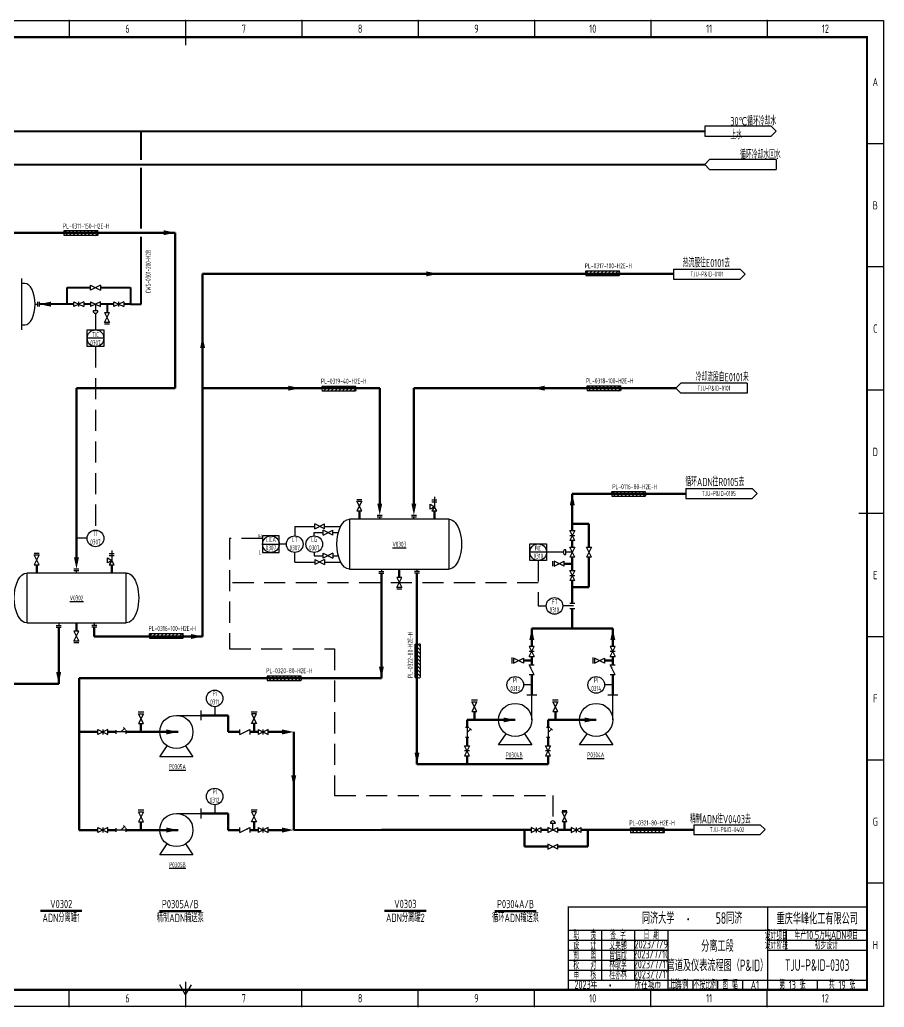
# Model space of a CAD drawing. Header units: millimetres. Extents: x 453 to 7190, y 523 to 4294.
# Drawn here: x 3546 to 4067, y 1317 to 1912 of the extents above; entities that cross this region are included whole.
import ezdxf

# ---------------------------------------------------------------- set-up
doc = ezdxf.new("R2010")
doc.units = ezdxf.units.MM
doc.linetypes.add('DASHED', pattern=[19.05, 12.7, -6.35])
for name, color, linetype, lineweight in [('01-主物流线-粗实线', 134, 'Continuous', 80), ('03-设备外轮廓线-细实线', 7, 'Continuous', 25), ('05-公用工程-冷却水与回水', 55, 'Continuous', 40), ('05-图框与标题栏', 7, 'Continuous', 25), ('08-进出物流标志', 7, 'Continuous', 25), ('09-文本', 7, 'Continuous', 25), ('1-主要物流线', 134, 'Continuous', 80), ('10-流股接续标志', 7, 'Continuous', 25), ('11-文本', 7, 'Continuous', 25), ('11-管道组合号', 50, 'Continuous', 15), ('12-仪表', 190, 'Continuous', 25), ('12-信号线', 226, 'DASHED', 25), ('12-设备位号线', 7, 'Continuous', 80), ('13-电动气动信号线', 226, 'DASHED', 25), ('14-箭头', 7, 'Continuous', 25), ('15-仪表', 190, 'Continuous', 25), ('16-阀门与管件', 102, 'Continuous', 25)]:
    doc.layers.add(name, color=color, linetype=linetype, lineweight=lineweight)
doc.layers.add('TITLE', color=7, linetype='Continuous')
doc.styles.add('3-gbcbig', font='gbenor.shx', dxfattribs={"width": 0.7, "height": 3, "bigfont": 'gbcbig.shx'})
doc.styles.add('5-gbcbig', font='gbenor.shx', dxfattribs={"width": 0.7, "height": 5, "bigfont": 'gbcbig.shx'})
doc.styles.add('7-gbcbig', font='gbenor.shx', dxfattribs={"width": 0.7, "height": 7, "bigfont": 'gbcbig.shx'})
doc.styles.get("Standard").update_dxf_attribs({"font": 'arial.ttf'})
doc.styles.add('头号烷家', font='gbenor.shx', dxfattribs={"width": 0.75, "height": 3, "bigfont": 'gbcbig.shx'})

# ---------------------------------------------------------------- blocks, each defined once
blk = doc.blocks.new('管道组合号')
at = {"layer": '11-管道组合号', "style": '头号烷家', "width": 0.75}
blk.add_attdef('管道组合号', (-4.3, 3.13), '', height=3, dxfattribs=at)

msp = doc.modelspace()

# ---------------------------------------------------------------- linework, layer by layer
for p, q in [((3555.48, 1740.24), (3556.98, 1740.24)), ((3556.98, 1741.74), (3556.98, 1738.74)), ((3557.98, 1741.74), (3557.98, 1738.74)), ((3761.61, 1613.17), (3764.61, 1613.17)), ((3761.61, 1612.17), (3764.61, 1612.17)), ((3763.11, 1610.67), (3763.11, 1612.17)), ((3782.18, 1613.17), (3785.18, 1613.17)), ((3782.18, 1612.17), (3785.18, 1612.17)), ((3783.68, 1610.67), (3783.68, 1612.17)), ((3578.9, 1580.77), (3581.9, 1580.77)), ((3578.9, 1579.77), (3581.9, 1579.77)), ((3580.4, 1578.27), (3580.4, 1579.77)), ((3762.62, 1579.17), (3765.62, 1579.17)), ((3762.62, 1578.17), (3765.62, 1578.17)), ((3764.12, 1580.67), (3764.12, 1579.17)), ((3787.05, 1579.17), (3784.05, 1579.17)), ((3787.05, 1578.17), (3784.05, 1578.17)), ((3785.55, 1580.67), (3785.55, 1579.17)), ((3568.18, 1546.77), (3571.18, 1546.77)), ((3569.68, 1548.27), (3569.68, 1546.77)), ((3592.62, 1546.77), (3589.62, 1546.77)), ((3591.12, 1548.27), (3591.12, 1546.77)), ((3568.18, 1545.77), (3571.18, 1545.77)), ((3592.62, 1545.77), (3589.62, 1545.77))]:
    msp.add_line(p, q)
at = {"layer": '01-主物流线-粗实线'}
for p, q in [((3639.84, 1783.29), (3540.23, 1783.29)), ((3639.84, 1783.29), (3639.84, 1689.64)), ((3656.38, 1540.08), (3656.38, 1758.49)), ((3656.38, 1758.49), (3939.99, 1758.49)), ((3639.84, 1689.64), (3580.4, 1689.64)), ((3580.4, 1587.77), (3580.4, 1689.64)), ((3763.11, 1689.64), (3656.38, 1689.64)), ((3763.11, 1689.64), (3763.11, 1641.47)), ((3783.68, 1689.64), (3783.68, 1641.47)), ((3941.43, 1689.64), (3783.68, 1689.64)), ((3763.11, 1641.47), (3763.11, 1620.17)), ((3783.68, 1641.47), (3783.68, 1620.17)), ((3879.13, 1603.87), (3879.13, 1626.08)), ((3947.45, 1626.08), (3879.13, 1626.08)), ((3750.87, 1610.67), (3750.87, 1615.67)), ((3796.05, 1615.67), (3796.05, 1610.67)), ((3879.13, 1607.87), (3889.13, 1607.87)), ((3889.13, 1607.87), (3889.13, 1593.87)), ((3879.13, 1593.87), (3879.13, 1597.87)), ((3556.43, 1578.27), (3556.43, 1583.27)), ((3601.61, 1583.27), (3601.61, 1578.27)), ((3879.13, 1583.87), (3874.13, 1583.87)), ((3879.13, 1579.87), (3879.13, 1587.87)), ((3889.13, 1569.87), (3889.13, 1587.87)), ((3764.12, 1578.17), (3764.12, 1514.96)), ((3774.84, 1575.67), (3774.84, 1580.67)), ((3785.55, 1578.17), (3785.55, 1463.18)), ((3879.13, 1573.87), (3879.13, 1559.96)), ((3879.13, 1569.87), (3889.13, 1569.87)), ((3879.13, 1556.96), (3879.13, 1544.93)), ((3580.4, 1543.27), (3580.4, 1548.27)), ((3569.68, 1545.77), (3569.68, 1511.6)), ((3591.12, 1545.77), (3591.12, 1540.08)), ((3854.73, 1534.06), (3854.73, 1544.93)), ((3854.73, 1544.93), (3903.53, 1544.93)), ((3903.53, 1534.06), (3903.53, 1544.93)), ((3591.12, 1540.08), (3656.38, 1540.08)), ((3854.73, 1525.56), (3849.73, 1525.56)), ((3854.73, 1523.06), (3854.73, 1528.06)), ((3903.53, 1525.56), (3898.53, 1525.56)), ((3903.53, 1523.06), (3903.53, 1528.06)), ((3854.73, 1504.81), (3854.73, 1517.06)), ((3903.53, 1504.81), (3903.53, 1517.06)), ((3569.68, 1511.6), (3480.85, 1511.6)), ((3764.12, 1514.96), (3581.94, 1514.96)), ((3581.94, 1423.48), (3581.94, 1514.96)), ((3820.15, 1494.81), (3820.15, 1489.81)), ((3868.95, 1494.81), (3868.95, 1489.81)), ((3619.24, 1487.58), (3619.24, 1482.58)), ((3655.6, 1492.58), (3671.74, 1492.58)), ((3687.41, 1482.58), (3687.41, 1487.58)), ((3815.73, 1485.18), (3815.73, 1489.81)), ((3815.73, 1489.81), (3844.73, 1489.81)), ((3864.53, 1485.18), (3864.53, 1489.81)), ((3864.53, 1489.81), (3893.53, 1489.81)), ((3593.2, 1482.58), (3581.94, 1482.58)), ((3599.2, 1482.58), (3604.2, 1482.58)), ((3610.2, 1482.58), (3614.83, 1482.58)), ((3614.83, 1482.58), (3641.6, 1482.58)), ((3671.74, 1482.58), (3678.91, 1482.58)), ((3684.91, 1482.58), (3689.91, 1482.58)), ((3695.91, 1482.58), (3706.78, 1482.58)), ((3815.73, 1474.18), (3815.73, 1479.18)), ((3864.53, 1474.18), (3864.53, 1479.18)), ((3815.73, 1468.18), (3815.73, 1463.18)), ((3864.53, 1468.18), (3864.53, 1463.18)), ((3785.55, 1463.18), (3864.53, 1463.18)), ((3655.6, 1433.48), (3671.74, 1433.48)), ((3619.24, 1428.48), (3619.24, 1423.48)), ((3687.41, 1423.48), (3687.41, 1428.48)), ((3874.42, 1423.52), (3874.42, 1428.52)), ((3593.2, 1423.48), (3581.94, 1423.48)), ((3599.2, 1423.48), (3604.2, 1423.48)), ((3610.2, 1423.48), (3614.83, 1423.48)), ((3614.83, 1423.48), (3641.6, 1423.48)), ((3671.74, 1423.48), (3678.91, 1423.48)), ((3684.91, 1423.48), (3689.91, 1423.48)), ((3695.91, 1423.48), (3706.78, 1423.48)), ((3711.3, 1423.48), (3764.12, 1423.52)), ((3764.12, 1423.52), (3854.42, 1423.52)), ((3850.42, 1423.52), (3850.42, 1413.52)), ((3884.42, 1423.52), (3952.29, 1423.52)), ((3888.42, 1423.52), (3888.42, 1413.52)), ((3850.42, 1413.52), (3864.42, 1413.52)), ((3888.42, 1413.52), (3870.42, 1413.52))]:
    msp.add_line(p, q, dxfattribs=at)
for points in [[(3860.42, 1423.52), (3864.42, 1423.52)], [(3870.42, 1423.52), (3878.42, 1423.52)]]:
    msp.add_lwpolyline(points, dxfattribs=at)
at = {"layer": '03-设备外轮廓线-细实线'}
for p, q in [((3547.23, 1755.74), (3547.23, 1724.74)), ((3549.23, 1752.74), (3547.23, 1752.74)), ((3547.23, 1727.74), (3549.23, 1727.74)), ((3804.84, 1610.67), (3744.84, 1610.67)), ((3744.84, 1610.67), (3744.84, 1580.67)), ((3804.84, 1610.67), (3794.84, 1610.67)), ((3804.84, 1580.67), (3804.84, 1610.67)), ((3610.4, 1578.27), (3550.4, 1578.27)), ((3550.4, 1578.27), (3550.4, 1548.27)), ((3610.4, 1578.27), (3600.4, 1578.27)), ((3610.4, 1548.27), (3610.4, 1578.27)), ((3744.84, 1580.67), (3804.84, 1580.67)), ((3550.4, 1548.27), (3610.4, 1548.27)), ((3857.73, 1504.81), (3851.73, 1504.81)), ((3854.73, 1489.81), (3854.73, 1504.81)), ((3906.53, 1504.81), (3900.53, 1504.81)), ((3903.53, 1489.81), (3903.53, 1504.81)), ((3655.6, 1489.58), (3655.6, 1495.58)), ((3640.6, 1492.58), (3655.6, 1492.58)), ((3834.73, 1474.81), (3839.19, 1481.49)), ((3850.28, 1481.49), (3854.73, 1474.81)), ((3883.53, 1474.81), (3887.98, 1481.49)), ((3899.07, 1481.49), (3903.53, 1474.81)), ((3630.6, 1467.58), (3635.05, 1474.26)), ((3646.14, 1474.26), (3650.6, 1467.58)), ((3854.73, 1474.81), (3834.73, 1474.81)), ((3903.53, 1474.81), (3883.53, 1474.81)), ((3650.6, 1467.58), (3630.6, 1467.58)), ((3640.6, 1433.48), (3655.6, 1433.48)), ((3655.6, 1430.48), (3655.6, 1436.48)), ((3630.6, 1408.48), (3635.05, 1415.16)), ((3646.14, 1415.16), (3650.6, 1408.48)), ((3650.6, 1408.48), (3630.6, 1408.48))]:
    msp.add_line(p, q, dxfattribs=at)
for centre in [(3844.73, 1489.81), (3893.53, 1489.81), (3640.6, 1482.58), (3640.6, 1423.48)]:
    msp.add_circle(centre, 10, dxfattribs=at)
msp.add_ellipse((3549.23, 1740.24), major_axis=(0, 12.5), ratio=0.5, start_param=3.141593, end_param=6.283185, dxfattribs=at)
at = {"layer": '03-设备外轮廓线-细实线', "extrusion": (0, 0, -1)}
for centre, start_param, end_param in [((3744.84, 1595.67), 3.141593, 6.283185), ((3804.84, 1595.67), 0, 3.141593), ((3550.4, 1563.27), 3.141593, 6.283185), ((3610.4, 1563.27), 0, 3.141593)]:
    msp.add_ellipse(centre, major_axis=(0, 15), ratio=0.5, start_param=start_param, end_param=end_param, dxfattribs=at)
at = {"layer": '05-公用工程-冷却水与回水', "lineweight": 40}
for p, q in [((3352.1, 1844.38), (3958.87, 1844.38)), ((3352.1, 1824.38), (3958.87, 1824.38))]:
    msp.add_line(p, q, dxfattribs=at)
at = {"layer": '05-公用工程-冷却水与回水'}
for p, q in [((3619.34, 1827.26), (3619.34, 1844.38)), ((3619.34, 1785.79), (3619.34, 1822.26)), ((3619.34, 1740.24), (3619.34, 1780.79)), ((3574.86, 1740.24), (3574.86, 1750.24)), ((3574.86, 1750.24), (3588.86, 1750.24)), ((3594.86, 1750.24), (3612.86, 1750.24)), ((3612.86, 1750.24), (3612.86, 1740.24)), ((3574.86, 1740.24), (3557.98, 1740.24)), ((3578.86, 1740.24), (3574.86, 1740.24)), ((3588.86, 1740.24), (3584.86, 1740.24)), ((3598.86, 1740.24), (3594.86, 1740.24)), ((3598.86, 1740.24), (3598.86, 1735.24)), ((3602.86, 1740.24), (3598.86, 1740.24)), ((3612.86, 1740.24), (3608.86, 1740.24)), ((3612.86, 1740.24), (3619.34, 1740.24))]:
    msp.add_line(p, q, dxfattribs=at)
at = {"layer": '05-图框与标题栏'}
for p, q in [((3576.08, 1911.16), (3576.08, 1901.16)), ((3716.25, 1911.16), (3716.25, 1901.16)), ((3786.33, 1911.16), (3786.33, 1901.16)), ((3856.42, 1911.16), (3856.42, 1901.16)), ((3926.5, 1911.16), (3926.5, 1901.16)), ((3996.58, 1911.16), (3996.58, 1901.16)), ((4066.67, 1836.91), (4056.67, 1836.91)), ((4066.67, 1762.66), (4056.67, 1762.66)), ((4066.67, 1688.41), (4056.67, 1688.41)), ((4066.67, 1539.91), (4056.67, 1539.91)), ((4066.67, 1465.66), (4056.67, 1465.66)), ((4066.67, 1391.41), (4056.67, 1391.41)), ((3996.67, 1377.16), (3996.67, 1327.16)), ((3876.67, 1363.16), (4056.67, 1363.16)), ((3896.67, 1363.16), (3896.67, 1333.16)), ((3916.67, 1363.16), (3916.67, 1333.16)), ((3936.67, 1363.16), (3936.67, 1327.16)), ((4007.67, 1363.16), (4007.67, 1351.16)), ((3876.67, 1357.16), (3936.67, 1357.16)), ((3996.67, 1357.16), (4056.67, 1357.16)), ((3876.67, 1351.16), (3936.67, 1351.16)), ((3996.67, 1351.16), (4056.67, 1351.16)), ((3876.67, 1345.16), (3936.67, 1345.16)), ((3876.67, 1339.16), (3936.67, 1339.16)), ((3876.67, 1333.16), (4056.67, 1333.16)), ((3951.67, 1333.16), (3951.67, 1327.16)), ((3966.67, 1333.16), (3966.67, 1327.16)), ((3981.67, 1333.16), (3981.67, 1327.16)), ((4026.67, 1333.16), (4026.67, 1327.16)), ((3576.08, 1317.16), (3576.08, 1327.16)), ((3646.17, 1324.16), (3642.7, 1330.16)), ((3646.17, 1324.16), (3649.63, 1330.16)), ((3716.25, 1317.16), (3716.25, 1327.16)), ((3786.33, 1317.16), (3786.33, 1327.16)), ((3856.42, 1317.16), (3856.42, 1327.16)), ((3926.5, 1317.16), (3926.5, 1327.16)), ((3996.58, 1317.16), (3996.58, 1327.16))]:
    msp.add_line(p, q, dxfattribs=at)
at = {"layer": '05-图框与标题栏', "const_width": 0.8}
for points in [[(3646.17, 1911.16), (3646.17, 1896.16)], [(4066.67, 1614.16), (4051.67, 1614.16)], [(4056.67, 1377.16), (3876.67, 1377.16), (3876.67, 1327.16)], [(3646.17, 1317.16), (3646.17, 1332.16)]]:
    msp.add_lwpolyline(points, dxfattribs=at)
at = {"layer": '05-图框与标题栏', "const_width": 1.4}
msp.add_lwpolyline([(3250.67, 1901.16), (3250.67, 1327.16), (4056.67, 1327.16), (4056.67, 1901.16)], close=True, dxfattribs=at)
at = {"layer": '05-图框与标题栏'}
for p in [(3576.08, 1911.16), (3576.08, 1911.16), (3576.08, 1911.16), (3646.17, 1911.16), (3646.17, 1911.16), (3646.17, 1911.16), (3716.25, 1911.16), (3716.25, 1911.16), (3716.25, 1911.16), (3786.33, 1911.16), (3786.33, 1911.16), (3786.33, 1911.16), (3856.42, 1911.16), (3856.42, 1911.16), (3856.42, 1911.16), (3926.5, 1911.16), (3926.5, 1911.16), (3926.5, 1911.16), (3996.58, 1911.16), (3996.58, 1911.16), (3996.58, 1911.16), (4066.67, 1836.91), (4066.67, 1762.66), (4066.67, 1688.41), (4066.67, 1614.16), (4066.67, 1539.91), (4066.67, 1465.66), (4066.67, 1391.41), (3576.08, 1317.16), (3646.17, 1317.16), (3716.25, 1317.16), (3786.33, 1317.16), (3856.42, 1317.16), (3926.5, 1317.16), (3996.58, 1317.16)]:
    msp.add_point(p, dxfattribs=at)
at = {"layer": '08-进出物流标志'}
for p, q in [((3940.18, 1761.4), (3980.18, 1761.4)), ((3940.18, 1761.4), (3940.18, 1755.4)), ((3983.18, 1758.4), (3980.18, 1761.4)), ((3940.18, 1755.4), (3980.18, 1755.4)), ((3983.18, 1758.4), (3980.18, 1755.4)), ((3941.43, 1689.64), (3944.43, 1692.64)), ((3941.43, 1689.64), (3944.43, 1686.64)), ((3984.43, 1692.64), (3944.43, 1692.64)), ((3984.43, 1692.64), (3984.43, 1686.64)), ((3984.43, 1686.64), (3944.43, 1686.64)), ((3947.45, 1629.22), (3987.45, 1629.22)), ((3947.45, 1629.22), (3947.45, 1623.22)), ((3990.45, 1626.22), (3987.45, 1629.22)), ((3990.45, 1626.22), (3987.45, 1623.22)), ((3947.45, 1623.22), (3987.45, 1623.22)), ((3952.34, 1426.73), (3992.34, 1426.73)), ((3952.34, 1426.73), (3952.34, 1420.73)), ((3995.34, 1423.73), (3992.34, 1426.73)), ((3995.34, 1423.73), (3992.34, 1420.73)), ((3952.34, 1420.73), (3992.34, 1420.73))]:
    msp.add_line(p, q, dxfattribs=at)
at = {"layer": '1-主要物流线'}
for p, q in [((3671.74, 1492.58), (3671.74, 1482.58)), ((3711.3, 1482.58), (3711.3, 1423.48)), ((3671.74, 1433.48), (3671.74, 1423.48))]:
    msp.add_line(p, q, dxfattribs=at)
at = {"layer": '10-流股接续标志'}
for p, q in [((3998.87, 1847.38), (3958.87, 1847.38)), ((3958.87, 1847.38), (3958.87, 1841.38)), ((4001.87, 1844.38), (3998.87, 1847.38)), ((3998.87, 1841.38), (4001.87, 1844.38)), ((3958.87, 1841.38), (3998.87, 1841.38)), ((3961.87, 1827.38), (3958.87, 1824.38)), ((4001.87, 1827.38), (3961.87, 1827.38)), ((4001.87, 1827.38), (4001.87, 1821.38)), ((3958.87, 1824.38), (3961.87, 1821.38)), ((3961.87, 1821.38), (4001.87, 1821.38))]:
    msp.add_line(p, q, dxfattribs=at)
at = {"layer": '11-文本'}
for p, q in [((3573.05, 1784.54), (3593.05, 1784.54)), ((3573.43, 1783.44), (3574.52, 1784.54)), ((3573.77, 1781.54), (3576.77, 1784.54)), ((3576.01, 1781.54), (3579.01, 1784.54)), ((3578.26, 1781.54), (3581.26, 1784.54)), ((3580.5, 1781.54), (3583.5, 1784.54)), ((3582.75, 1781.54), (3585.75, 1784.54)), ((3584.99, 1781.54), (3587.99, 1784.54)), ((3587.24, 1781.54), (3590.24, 1784.54)), ((3589.48, 1781.54), (3592.48, 1784.54)), ((3593.05, 1781.54), (3573.05, 1781.54)), ((3591.73, 1781.54), (3593.01, 1782.82)), ((3887.4, 1760.33), (3907.4, 1760.33)), ((3907.4, 1757.33), (3887.4, 1757.33)), ((3887.78, 1759.23), (3888.87, 1760.33)), ((3888.12, 1757.33), (3891.12, 1760.33)), ((3890.36, 1757.33), (3893.36, 1760.33)), ((3892.61, 1757.33), (3895.61, 1760.33)), ((3894.85, 1757.33), (3897.85, 1760.33)), ((3897.1, 1757.33), (3900.1, 1760.33)), ((3899.34, 1757.33), (3902.34, 1760.33)), ((3901.59, 1757.33), (3904.59, 1760.33)), ((3903.83, 1757.33), (3906.83, 1760.33)), ((3906.08, 1757.33), (3907.36, 1758.62)), ((3728.5, 1690.86), (3748.5, 1690.86)), ((3728.88, 1689.76), (3729.98, 1690.86)), ((3729.22, 1687.86), (3732.22, 1690.86)), ((3731.47, 1687.86), (3734.47, 1690.86)), ((3733.71, 1687.86), (3736.71, 1690.86)), ((3735.96, 1687.86), (3738.96, 1690.86)), ((3738.2, 1687.86), (3741.2, 1690.86)), ((3740.45, 1687.86), (3743.45, 1690.86)), ((3742.69, 1687.86), (3745.69, 1690.86)), ((3744.94, 1687.86), (3747.94, 1690.86)), ((3888.15, 1691.03), (3908.15, 1691.03)), ((3888.53, 1689.93), (3889.63, 1691.03)), ((3888.87, 1688.03), (3891.87, 1691.03)), ((3891.12, 1688.03), (3894.12, 1691.03)), ((3893.36, 1688.03), (3896.36, 1691.03)), ((3895.61, 1688.03), (3898.61, 1691.03)), ((3897.85, 1688.03), (3900.85, 1691.03)), ((3900.1, 1688.03), (3903.1, 1691.03)), ((3902.34, 1688.03), (3905.34, 1691.03)), ((3904.59, 1688.03), (3907.59, 1691.03)), ((3906.83, 1688.03), (3908.11, 1689.31)), ((3748.5, 1687.86), (3728.5, 1687.86)), ((3747.18, 1687.86), (3748.46, 1689.14)), ((3908.15, 1688.03), (3888.15, 1688.03)), ((3903.05, 1627.47), (3923.05, 1627.47)), ((3923.05, 1624.47), (3903.05, 1624.47)), ((3903.43, 1626.37), (3904.53, 1627.47)), ((3903.77, 1624.47), (3906.77, 1627.47)), ((3906.02, 1624.47), (3909.02, 1627.47)), ((3908.26, 1624.47), (3911.26, 1627.47)), ((3910.51, 1624.47), (3913.51, 1627.47)), ((3912.75, 1624.47), (3915.75, 1627.47)), ((3915, 1624.47), (3918, 1627.47)), ((3917.24, 1624.47), (3920.24, 1627.47)), ((3919.49, 1624.47), (3922.49, 1627.47)), ((3921.73, 1624.47), (3923.01, 1625.75)), ((3624.54, 1541.9), (3644.54, 1541.9)), ((3624.92, 1540.8), (3626.02, 1541.9)), ((3625.26, 1538.9), (3628.26, 1541.9)), ((3627.51, 1538.9), (3630.51, 1541.9)), ((3629.75, 1538.9), (3632.75, 1541.9)), ((3632, 1538.9), (3635, 1541.9)), ((3634.24, 1538.9), (3637.24, 1541.9)), ((3636.49, 1538.9), (3639.49, 1541.9)), ((3638.74, 1538.9), (3641.74, 1541.9)), ((3640.98, 1538.9), (3643.98, 1541.9)), ((3644.54, 1538.9), (3624.54, 1538.9)), ((3643.23, 1538.9), (3644.5, 1540.18)), ((3784.51, 1515.36), (3784.51, 1535.36)), ((3787.51, 1531.79), (3784.51, 1534.79)), ((3787.51, 1534.04), (3786.23, 1535.31)), ((3787.51, 1535.36), (3787.51, 1515.36)), ((3787.51, 1529.55), (3784.51, 1532.55)), ((3787.51, 1527.3), (3784.51, 1530.3)), ((3787.51, 1525.06), (3784.51, 1528.06)), ((3787.51, 1522.81), (3784.51, 1525.81)), ((3787.51, 1520.57), (3784.51, 1523.57)), ((3787.51, 1518.32), (3784.51, 1521.32)), ((3787.51, 1516.08), (3784.51, 1519.08)), ((3785.61, 1515.73), (3784.51, 1516.83)), ((3695.51, 1516.44), (3715.51, 1516.44)), ((3715.51, 1513.44), (3695.51, 1513.44)), ((3695.89, 1515.34), (3696.99, 1516.44)), ((3696.23, 1513.44), (3699.23, 1516.44)), ((3698.48, 1513.44), (3701.48, 1516.44)), ((3700.72, 1513.44), (3703.72, 1516.44)), ((3702.97, 1513.44), (3705.97, 1516.44)), ((3705.21, 1513.44), (3708.21, 1516.44)), ((3707.46, 1513.44), (3710.46, 1516.44)), ((3709.71, 1513.44), (3712.71, 1516.44)), ((3711.95, 1513.44), (3714.95, 1516.44)), ((3714.2, 1513.44), (3715.47, 1514.72)), ((3914.28, 1424.77), (3934.28, 1424.77)), ((3934.28, 1421.77), (3914.28, 1421.77)), ((3914.65, 1423.68), (3915.75, 1424.77)), ((3915, 1421.77), (3918, 1424.77)), ((3917.24, 1421.77), (3920.24, 1424.77)), ((3919.49, 1421.77), (3922.49, 1424.77)), ((3921.73, 1421.77), (3924.73, 1424.77)), ((3923.98, 1421.77), (3926.98, 1424.77)), ((3926.22, 1421.77), (3929.22, 1424.77)), ((3928.47, 1421.77), (3931.47, 1424.77)), ((3930.71, 1421.77), (3933.71, 1424.77)), ((3932.96, 1421.77), (3934.23, 1423.06))]:
    msp.add_line(p, q, dxfattribs=at)
for centre, radius, start, end in [((3574.19, 1783.57), 1.5, 139.56309, 215.9037), ((3591.95, 1783.71), 1.37, 319.99289, 37.26243), ((3888.54, 1759.36), 1.5, 139.56309, 215.9037), ((3906.3, 1759.5), 1.37, 319.99289, 37.26243), ((3729.64, 1689.89), 1.5, 139.56309, 215.9037), ((3747.41, 1690.03), 1.37, 319.99289, 37.26243), ((3889.29, 1690.05), 1.5, 139.56309, 215.9037), ((3907.06, 1690.19), 1.37, 319.99289, 37.26243), ((3904.19, 1626.49), 1.5, 139.56309, 215.9037), ((3921.96, 1626.63), 1.37, 319.99289, 37.26243), ((3625.68, 1540.92), 1.5, 139.56309, 215.9037), ((3643.45, 1541.06), 1.37, 319.99289, 37.26243), ((3785.34, 1534.26), 1.37, 49.99289, 127.26243), ((3696.65, 1515.46), 1.5, 139.56309, 215.9037), ((3714.42, 1515.6), 1.37, 319.99289, 37.26243), ((3785.48, 1516.5), 1.5, 229.56309, 305.9037), ((3915.42, 1423.8), 1.5, 139.56309, 215.9037), ((3933.18, 1423.94), 1.37, 319.99289, 37.26243)]:
    msp.add_arc(centre, radius, start, end, dxfattribs=at)
for points in [[(3573.05, 1784.54), (3573.41, 1783.39), (3572.87, 1782.45), (3573.05, 1781.54)], [(3887.4, 1760.33), (3887.76, 1759.18), (3887.22, 1758.24), (3887.4, 1757.33)], [(3728.5, 1690.86), (3728.86, 1689.71), (3728.32, 1688.77), (3728.5, 1687.86)], [(3888.15, 1691.03), (3888.51, 1689.87), (3887.97, 1688.94), (3888.15, 1688.03)], [(3903.05, 1627.47), (3903.41, 1626.31), (3902.87, 1625.38), (3903.05, 1624.47)], [(3624.54, 1541.9), (3624.9, 1540.74), (3624.36, 1539.81), (3624.54, 1538.9)], [(3695.51, 1516.44), (3695.87, 1515.28), (3695.33, 1514.35), (3695.51, 1513.44)], [(3784.51, 1515.36), (3785.67, 1515.72), (3786.6, 1515.18), (3787.51, 1515.36)], [(3914.28, 1424.77), (3914.64, 1423.62), (3914.1, 1422.68), (3914.28, 1421.77)]]:
    msp.add_spline(points, degree=3, dxfattribs=at)
for points in [[(3593.05, 1784.54), (3592.69, 1784.06), (3592.53, 1783.15), (3593.51, 1782.43), (3593.22, 1781.72), (3593.05, 1781.54)], [(3907.4, 1760.33), (3907.04, 1759.85), (3906.88, 1758.94), (3907.86, 1758.22), (3907.57, 1757.51), (3907.4, 1757.33)], [(3748.5, 1690.86), (3748.15, 1690.38), (3747.98, 1689.47), (3748.96, 1688.75), (3748.68, 1688.04), (3748.5, 1687.86)], [(3908.15, 1691.03), (3907.8, 1690.55), (3907.63, 1689.64), (3908.61, 1688.91), (3908.32, 1688.21), (3908.15, 1688.03)], [(3923.05, 1627.47), (3922.7, 1626.99), (3922.53, 1626.08), (3923.51, 1625.35), (3923.22, 1624.65), (3923.05, 1624.47)], [(3644.54, 1541.9), (3644.19, 1541.42), (3644.02, 1540.51), (3645, 1539.78), (3644.72, 1539.08), (3644.54, 1538.9)], [(3784.51, 1535.36), (3784.99, 1535), (3785.9, 1534.84), (3786.63, 1535.82), (3787.33, 1535.53), (3787.51, 1535.36)], [(3715.51, 1516.44), (3715.16, 1515.96), (3714.99, 1515.04), (3715.97, 1514.32), (3715.69, 1513.62), (3715.51, 1513.44)], [(3934.28, 1424.77), (3933.92, 1424.3), (3933.76, 1423.38), (3934.74, 1422.66), (3934.45, 1421.95), (3934.28, 1421.77)]]:
    msp.add_open_spline(points, degree=3, knots=[0, 0, 0, 0, 1.367527, 2.619727, 3.553416, 3.553416, 3.553416, 3.553416], dxfattribs=at)
at = {"layer": '12-仪表'}
msp.add_line((3586.83, 1599.2), (3580.4, 1599.2), dxfattribs=at)
at = {"layer": '12-信号线'}
for p, q in [((3591.86, 1714.74), (3591.86, 1604.2)), ((3692.56, 1599.17), (3672.67, 1599.17)), ((3672.67, 1599.17), (3672.67, 1532.54)), ((3858.63, 1585.87), (3858.63, 1558.46)), ((3858.63, 1572.46), (3672.67, 1572.46)), ((3858.63, 1558.46), (3863.38, 1558.46)), ((3735.91, 1444.39), (3867.42, 1444.39)), ((3867.42, 1444.39), (3867.42, 1429.02))]:
    msp.add_line(p, q, dxfattribs=at)
at = {"layer": '12-设备位号线'}
for p, q in [((3583.72, 1374.75), (3558.72, 1374.75)), ((3655.46, 1374.71), (3630.46, 1374.71)), ((3791.04, 1374.8), (3766.04, 1374.8)), ((3857.4, 1374.71), (3832.4, 1374.71))]:
    msp.add_line(p, q, dxfattribs=at)
at = {"layer": '13-电动气动信号线'}
for p, q in [((3672.67, 1532.54), (3735.91, 1532.54)), ((3735.91, 1532.54), (3735.91, 1444.39))]:
    msp.add_line(p, q, dxfattribs=at)
at = {"layer": '14-箭头'}
for points in [[(3639.86, 1783.29, 0, 3, 0), (3632.86, 1783.29, 3, 3, 0)], [(3798.19, 1758.49, 0, 3, 0), (3791.19, 1758.49, 3, 3, 0)], [(3557.98, 1740.24, 0, 3, 0), (3564.98, 1740.24, 3, 3, 0)], [(3656.38, 1720.79, 0, 3, 0), (3656.38, 1713.79, 3, 3, 0)], [(3715.11, 1689.64, 0, 3, 0), (3708.11, 1689.64, 3, 3, 0)], [(3855.56, 1689.64, 0, 3, 0), (3862.56, 1689.64, 3, 3, 0)], [(3879.13, 1626.08, 0, 3, 0), (3879.13, 1619.08, 3, 3, 0)], [(3763.11, 1613.17, 0, 3, 0), (3763.11, 1620.17, 3, 3, 0)], [(3783.68, 1613.17, 0, 3, 0), (3783.68, 1620.17, 3, 3, 0)], [(3580.4, 1580.77, 0, 3, 0), (3580.4, 1587.77, 3, 3, 0)], [(3656.41, 1540.08, 0, 3, 0), (3649.41, 1540.08, 3, 3, 0)], [(3854.73, 1544.93, 0, 3, 0), (3854.73, 1537.93, 3, 3, 0)], [(3903.53, 1544.93, 0, 3, 0), (3903.53, 1537.93, 3, 3, 0)], [(3764.12, 1514.96, 0, 3, 0), (3764.12, 1521.96, 3, 3, 0)], [(3569.68, 1511.6, 0, 3, 0), (3569.68, 1518.6, 3, 3, 0)], [(3844.73, 1489.81, 0, 3, 0), (3837.73, 1489.81, 3, 3, 0)], [(3893.53, 1489.81, 0, 3, 0), (3886.53, 1489.81, 3, 3, 0)], [(3641.6, 1482.58, 0, 3, 0), (3634.6, 1482.58, 3, 3, 0)], [(3711.3, 1482.58, 0, 3, 0), (3704.3, 1482.58, 3, 3, 0)], [(3785.55, 1463.18, 0, 3, 0), (3785.55, 1470.18, 3, 3, 0)], [(3711.3, 1449.41, 0, 3, 0), (3711.3, 1456.41, 3, 3, 0)], [(3641.6, 1423.48, 0, 3, 0), (3634.6, 1423.48, 3, 3, 0)], [(3711.3, 1423.48, 0, 3, 0), (3704.3, 1423.48, 3, 3, 0)]]:
    msp.add_lwpolyline(points, format="xyseb", dxfattribs=at)
at = {"layer": '15-仪表'}
for p, q in [((3591.86, 1734.74), (3591.86, 1724.74)), ((3586.86, 1714.74), (3586.86, 1724.74)), ((3586.86, 1724.74), (3596.86, 1724.74)), ((3596.86, 1719.74), (3586.86, 1719.74)), ((3596.86, 1724.74), (3596.86, 1719.74)), ((3596.86, 1719.74), (3596.86, 1714.74)), ((3596.86, 1714.74), (3586.86, 1714.74)), ((3711.9, 1606.4), (3723.93, 1606.4)), ((3711.9, 1606.4), (3711.9, 1600.67)), ((3729.93, 1606.4), (3739.59, 1606.4)), ((3692.56, 1600.67), (3692.56, 1590.67)), ((3702.56, 1600.67), (3692.56, 1600.67)), ((3702.56, 1590.67), (3702.56, 1600.67)), ((3723.64, 1600.67), (3723.64, 1602.67)), ((3723.64, 1602.67), (3728.94, 1602.67)), ((3734.94, 1602.67), (3738.2, 1602.67)), ((3692.56, 1595.67), (3702.56, 1595.67)), ((3706.9, 1595.67), (3702.56, 1595.67)), ((3853.63, 1595.87), (3863.63, 1595.87)), ((3853.63, 1585.87), (3853.63, 1595.87)), ((3863.63, 1595.87), (3863.63, 1585.87)), ((3692.56, 1590.67), (3702.56, 1590.67)), ((3711.9, 1584.94), (3711.9, 1590.67)), ((3723.64, 1590.67), (3723.64, 1588.67)), ((3723.64, 1588.67), (3728.94, 1588.67)), ((3734.94, 1588.67), (3738.2, 1588.67)), ((3863.63, 1590.87), (3853.63, 1590.87)), ((3873.63, 1590.87), (3863.63, 1590.87)), ((3711.9, 1584.94), (3723.93, 1584.94)), ((3729.93, 1584.94), (3739.59, 1584.94)), ((3863.63, 1585.87), (3853.63, 1585.87)), ((3878.38, 1558.46), (3873.38, 1558.46)), ((3854.73, 1510.93), (3849.73, 1510.93)), ((3903.53, 1510.93), (3898.53, 1510.93)), ((3663.67, 1497.8), (3663.67, 1492.58)), ((3663.67, 1438.7), (3663.67, 1433.48))]:
    msp.add_line(p, q, dxfattribs=at)
for centre, radius in [((3591.86, 1719.74), 5), ((3591.86, 1599.17), 5.03), ((3697.56, 1595.67), 5), ((3711.9, 1595.67), 5), ((3723.64, 1595.67), 5), ((3858.63, 1590.87), 5), ((3868.38, 1558.46), 5), ((3844.73, 1510.93), 5), ((3893.53, 1510.93), 5), ((3663.67, 1502.8), 5), ((3663.67, 1443.7), 5)]:
    msp.add_circle(centre, radius, dxfattribs=at)
at = {"layer": '16-阀门与管件'}
for p, q in [((3588.86, 1748.74), (3588.86, 1751.74)), ((3594.86, 1751.74), (3588.86, 1748.74)), ((3588.86, 1751.74), (3594.86, 1748.74)), ((3594.86, 1751.74), (3594.86, 1748.74)), ((3578.86, 1738.74), (3578.86, 1741.74)), ((3584.86, 1741.74), (3578.86, 1738.74)), ((3578.86, 1741.74), (3584.86, 1738.74)), ((3581.86, 1738.74), (3581.86, 1741.74)), ((3584.86, 1741.74), (3584.86, 1738.74)), ((3588.86, 1741.74), (3588.86, 1738.74)), ((3588.86, 1741.74), (3594.86, 1738.74)), ((3594.86, 1741.74), (3588.86, 1738.74)), ((3591.86, 1740.24), (3591.86, 1736.24)), ((3594.86, 1738.74), (3594.86, 1741.74)), ((3602.86, 1738.74), (3602.86, 1741.74)), ((3608.86, 1741.74), (3602.86, 1738.74)), ((3602.86, 1741.74), (3608.86, 1738.74)), ((3605.86, 1738.74), (3605.86, 1741.74)), ((3608.86, 1741.74), (3608.86, 1738.74)), ((3593.36, 1736.24), (3590.36, 1736.24)), ((3597.36, 1735.24), (3600.36, 1735.24)), ((3597.36, 1729.24), (3600.36, 1735.24)), ((3597.36, 1735.24), (3600.36, 1729.24)), ((3600.36, 1729.24), (3597.36, 1729.24)), ((3600.36, 1728.24), (3597.36, 1728.24)), ((3796.05, 1624.27), (3796.05, 1618.27)), ((3749.37, 1622.67), (3752.37, 1622.67)), ((3749.37, 1621.67), (3752.37, 1621.67)), ((3752.37, 1615.67), (3749.37, 1621.67)), ((3752.37, 1621.67), (3749.37, 1615.67)), ((3793.45, 1616.77), (3793.45, 1619.77)), ((3793.45, 1616.77), (3793.45, 1619.77)), ((3793.45, 1619.77), (3796.05, 1618.27)), ((3796.05, 1618.27), (3793.45, 1616.77)), ((3797.55, 1622.27), (3794.55, 1622.27)), ((3794.55, 1621.27), (3797.55, 1621.27)), ((3796.05, 1618.27), (3794.55, 1615.67)), ((3797.55, 1615.67), (3796.05, 1618.27)), ((3749.37, 1615.67), (3752.37, 1615.67)), ((3794.55, 1615.67), (3797.55, 1615.67)), ((3729.93, 1604.9), (3723.93, 1607.9)), ((3723.93, 1604.9), (3729.93, 1607.9)), ((3723.93, 1604.9), (3723.93, 1607.9)), ((3729.93, 1604.9), (3729.93, 1607.9)), ((3734.94, 1601.17), (3728.94, 1604.17)), ((3728.94, 1601.17), (3734.94, 1604.17)), ((3728.94, 1601.17), (3728.94, 1604.17)), ((3734.94, 1601.17), (3734.94, 1604.17)), ((3877.63, 1603.87), (3880.63, 1603.87)), ((3880.63, 1597.87), (3877.63, 1603.87)), ((3880.63, 1603.87), (3877.63, 1597.87)), ((3877.63, 1600.87), (3880.63, 1600.87)), ((3880.63, 1597.87), (3877.63, 1597.87)), ((3554.93, 1590.27), (3557.93, 1590.27)), ((3554.93, 1589.27), (3557.93, 1589.27)), ((3557.93, 1583.27), (3554.93, 1589.27)), ((3557.93, 1589.27), (3554.93, 1583.27)), ((3603.11, 1589.86), (3600.11, 1589.86)), ((3600.11, 1588.86), (3603.11, 1588.86)), ((3601.61, 1591.86), (3601.61, 1585.86)), ((3728.94, 1587.17), (3728.94, 1590.17)), ((3734.94, 1590.17), (3728.94, 1587.17)), ((3728.94, 1590.17), (3734.94, 1587.17)), ((3734.94, 1590.17), (3734.94, 1587.17)), ((3875.13, 1589.37), (3875.13, 1592.37)), ((3879.13, 1590.87), (3875.13, 1590.87)), ((3877.63, 1593.87), (3880.63, 1593.87)), ((3880.63, 1587.87), (3877.63, 1593.87)), ((3880.63, 1593.87), (3877.63, 1587.87)), ((3887.63, 1593.87), (3890.63, 1593.87)), ((3890.63, 1587.87), (3887.63, 1593.87)), ((3890.63, 1593.87), (3887.63, 1587.87)), ((3554.93, 1583.27), (3557.93, 1583.27)), ((3599.01, 1584.36), (3599.01, 1587.36)), ((3599.01, 1584.36), (3599.01, 1587.36)), ((3599.01, 1587.36), (3601.61, 1585.86)), ((3601.61, 1585.86), (3599.01, 1584.36)), ((3601.61, 1585.86), (3600.11, 1583.27)), ((3600.11, 1583.27), (3603.11, 1583.27)), ((3603.11, 1583.27), (3601.61, 1585.86)), ((3729.93, 1586.44), (3723.93, 1583.44)), ((3723.93, 1586.44), (3729.93, 1583.44)), ((3723.93, 1586.44), (3723.93, 1583.44)), ((3729.93, 1586.44), (3729.93, 1583.44)), ((3867.13, 1585.37), (3867.13, 1582.37)), ((3868.13, 1585.37), (3868.13, 1582.37)), ((3868.13, 1582.37), (3874.13, 1585.37)), ((3874.13, 1582.37), (3868.13, 1585.37)), ((3874.13, 1582.37), (3874.13, 1585.37)), ((3880.63, 1587.87), (3877.63, 1587.87)), ((3890.63, 1587.87), (3887.63, 1587.87)), ((3877.63, 1579.87), (3880.63, 1579.87)), ((3880.63, 1573.87), (3877.63, 1579.87)), ((3880.63, 1579.87), (3877.63, 1573.87)), ((3877.63, 1576.87), (3880.63, 1576.87)), ((3776.34, 1575.67), (3773.34, 1575.67)), ((3773.34, 1575.67), (3776.34, 1569.67)), ((3773.34, 1569.67), (3776.34, 1575.67)), ((3880.63, 1573.87), (3877.63, 1573.87)), ((3776.34, 1569.67), (3773.34, 1569.67)), ((3776.34, 1568.67), (3773.34, 1568.67)), ((3880.63, 1559.96), (3877.63, 1559.96)), ((3879.88, 1558.46), (3878.38, 1558.46)), ((3877.63, 1556.96), (3880.63, 1556.96)), ((3581.9, 1543.27), (3578.9, 1543.27)), ((3578.9, 1543.27), (3581.9, 1537.27)), ((3578.9, 1537.27), (3581.9, 1543.27)), ((3581.9, 1537.27), (3578.9, 1537.27)), ((3581.9, 1536.27), (3578.9, 1536.27)), ((3853.23, 1528.06), (3856.23, 1534.06)), ((3856.23, 1534.06), (3853.23, 1534.06)), ((3853.23, 1534.06), (3856.23, 1528.06)), ((3856.23, 1531.06), (3853.23, 1531.06)), ((3902.03, 1528.06), (3905.03, 1534.06)), ((3905.03, 1534.06), (3902.03, 1534.06)), ((3902.03, 1534.06), (3905.03, 1528.06)), ((3905.03, 1531.06), (3902.03, 1531.06)), ((3842.73, 1527.32), (3842.73, 1523.86)), ((3849.73, 1524.06), (3843.73, 1527.06)), ((3843.73, 1527.06), (3843.73, 1524.06)), ((3843.73, 1524.06), (3849.73, 1527.06)), ((3849.73, 1527.06), (3849.73, 1524.06)), ((3853.23, 1528.06), (3856.23, 1528.06)), ((3856.23, 1517.06), (3853.23, 1523.06)), ((3853.23, 1523.06), (3856.23, 1523.06)), ((3891.53, 1527.32), (3891.53, 1523.86)), ((3898.53, 1524.06), (3892.53, 1527.06)), ((3892.53, 1527.06), (3892.53, 1524.06)), ((3892.53, 1524.06), (3898.53, 1527.06)), ((3898.53, 1527.06), (3898.53, 1524.06)), ((3902.03, 1528.06), (3905.03, 1528.06)), ((3905.03, 1517.06), (3902.03, 1523.06)), ((3902.03, 1523.06), (3905.03, 1523.06)), ((3856.23, 1517.06), (3853.23, 1517.06)), ((3905.03, 1517.06), (3902.03, 1517.06)), ((3821.91, 1501.81), (3818.45, 1501.81)), ((3821.65, 1494.81), (3818.65, 1500.81)), ((3818.65, 1500.81), (3821.65, 1500.81)), ((3821.65, 1500.81), (3818.65, 1494.81)), ((3870.7, 1501.81), (3867.24, 1501.81)), ((3870.45, 1494.81), (3867.45, 1500.81)), ((3867.45, 1500.81), (3870.45, 1500.81)), ((3870.45, 1500.81), (3867.45, 1494.81)), ((3621, 1494.58), (3617.54, 1494.58)), ((3620.74, 1487.58), (3617.74, 1493.58)), ((3617.74, 1493.58), (3620.74, 1493.58)), ((3620.74, 1493.58), (3617.74, 1487.58)), ((3689.17, 1494.58), (3685.71, 1494.58)), ((3685.91, 1487.58), (3688.91, 1493.58)), ((3688.91, 1493.58), (3685.91, 1493.58)), ((3685.91, 1493.58), (3688.91, 1487.58)), ((3818.65, 1494.81), (3821.65, 1494.81)), ((3867.45, 1494.81), (3870.45, 1494.81)), ((3617.74, 1487.58), (3620.74, 1487.58)), ((3688.91, 1487.58), (3685.91, 1487.58)), ((3599.2, 1484.08), (3593.2, 1481.08)), ((3593.2, 1481.08), (3593.2, 1484.08)), ((3593.2, 1484.08), (3599.2, 1481.08)), ((3596.2, 1484.08), (3596.2, 1481.08)), ((3599.2, 1481.08), (3599.2, 1484.08)), ((3604.2, 1483.63), (3604.2, 1481.53)), ((3610.2, 1482.58), (3604.2, 1482.58)), ((3607.2, 1482.58), (3609.32, 1484.71)), ((3608.72, 1485.3), (3609.91, 1484.11)), ((3610.2, 1483.63), (3610.2, 1481.53)), ((3678.91, 1481.08), (3678.91, 1484.08)), ((3678.91, 1481.08), (3684.91, 1484.08)), ((3684.91, 1484.08), (3684.91, 1481.08)), ((3689.91, 1484.08), (3695.91, 1481.08)), ((3695.91, 1484.08), (3689.91, 1481.08)), ((3689.91, 1484.08), (3689.91, 1481.08)), ((3692.91, 1481.08), (3692.91, 1484.08)), ((3695.91, 1481.08), (3695.91, 1484.08)), ((3816.78, 1485.18), (3814.68, 1485.18)), ((3815.73, 1485.18), (3815.73, 1479.18)), ((3815.73, 1482.18), (3817.85, 1484.3)), ((3818.45, 1483.7), (3817.26, 1484.89)), ((3865.58, 1485.18), (3863.48, 1485.18)), ((3864.53, 1485.18), (3864.53, 1479.18)), ((3864.53, 1482.18), (3866.65, 1484.3)), ((3867.24, 1483.7), (3866.05, 1484.89)), ((3816.78, 1479.18), (3814.68, 1479.18)), ((3865.58, 1479.18), (3863.48, 1479.18)), ((3814.23, 1474.18), (3817.23, 1474.18)), ((3817.23, 1474.18), (3814.23, 1468.18)), ((3817.23, 1468.18), (3814.23, 1474.18)), ((3817.23, 1471.18), (3814.23, 1471.18)), ((3863.03, 1474.18), (3866.03, 1474.18)), ((3866.03, 1474.18), (3863.03, 1468.18)), ((3866.03, 1468.18), (3863.03, 1474.18)), ((3866.03, 1471.18), (3863.03, 1471.18)), ((3814.23, 1468.18), (3817.23, 1468.18)), ((3863.03, 1468.18), (3866.03, 1468.18)), ((3621, 1435.48), (3617.54, 1435.48)), ((3620.74, 1428.48), (3617.74, 1434.48)), ((3617.74, 1434.48), (3620.74, 1434.48)), ((3620.74, 1434.48), (3617.74, 1428.48)), ((3689.17, 1435.48), (3685.71, 1435.48)), ((3685.91, 1428.48), (3688.91, 1434.48)), ((3688.91, 1434.48), (3685.91, 1434.48)), ((3685.91, 1434.48), (3688.91, 1428.48)), ((3872.92, 1435.26), (3875.92, 1435.26)), ((3872.92, 1434.52), (3875.92, 1434.52)), ((3875.92, 1434.52), (3872.92, 1428.52)), ((3875.92, 1428.52), (3872.92, 1434.52)), ((3617.74, 1428.48), (3620.74, 1428.48)), ((3688.91, 1428.48), (3685.91, 1428.48)), ((3875.92, 1428.52), (3872.92, 1428.52)), ((3599.2, 1424.98), (3593.2, 1421.98)), ((3593.2, 1421.98), (3593.2, 1424.98)), ((3593.2, 1424.98), (3599.2, 1421.98)), ((3596.2, 1424.98), (3596.2, 1421.98)), ((3599.2, 1421.98), (3599.2, 1424.98)), ((3604.2, 1424.53), (3604.2, 1422.43)), ((3610.2, 1423.48), (3604.2, 1423.48)), ((3607.2, 1423.48), (3609.32, 1425.6)), ((3608.72, 1426.2), (3609.91, 1425.01)), ((3610.2, 1424.53), (3610.2, 1422.43)), ((3678.91, 1421.98), (3678.91, 1424.98)), ((3678.91, 1421.98), (3684.91, 1424.98)), ((3684.91, 1424.98), (3684.91, 1421.98)), ((3689.91, 1424.98), (3695.91, 1421.98)), ((3695.91, 1424.98), (3689.91, 1421.98)), ((3689.91, 1424.98), (3689.91, 1421.98)), ((3692.91, 1421.98), (3692.91, 1424.98)), ((3695.91, 1421.98), (3695.91, 1424.98)), ((3854.42, 1425.02), (3854.42, 1422.02)), ((3860.42, 1422.02), (3854.42, 1425.02)), ((3854.42, 1422.02), (3860.42, 1425.02)), ((3857.42, 1425.02), (3857.42, 1422.02)), ((3860.42, 1422.02), (3860.42, 1425.02)), ((3864.42, 1425.02), (3864.42, 1422.02)), ((3870.42, 1422.02), (3864.42, 1425.02)), ((3864.42, 1422.02), (3870.42, 1425.02)), ((3868.92, 1427.52), (3865.92, 1427.52)), ((3867.42, 1423.52), (3867.42, 1427.52)), ((3870.42, 1422.02), (3870.42, 1425.02)), ((3878.42, 1425.02), (3878.42, 1422.02)), ((3884.42, 1422.02), (3878.42, 1425.02)), ((3878.42, 1422.02), (3884.42, 1425.02)), ((3881.42, 1425.02), (3881.42, 1422.02)), ((3884.42, 1422.02), (3884.42, 1425.02)), ((3864.42, 1415.02), (3864.42, 1412.02)), ((3870.42, 1412.02), (3864.42, 1415.02)), ((3864.42, 1412.02), (3870.42, 1415.02)), ((3870.42, 1412.02), (3870.42, 1415.02))]:
    msp.add_line(p, q, dxfattribs=at)
at = {"layer": '16-阀门与管件', "color": 3}
for points in [[(3854.19, 1521.15, 1, 0, 0), (3853.23, 1523.06, 0, 0, 0)], [(3902.98, 1521.15, 1, 0, 0), (3902.03, 1523.06, 0, 0, 0)], [(3683, 1483.13, 1, 0, 0), (3684.91, 1484.08, 0, 0, 0)], [(3683, 1424.03, 1, 0, 0), (3684.91, 1424.98, 0, 0, 0)]]:
    msp.add_lwpolyline(points, format="xyseb", dxfattribs=at)
at = {"layer": '16-阀门与管件'}
for centre, start, end in [((3591.86, 1736.24), 180, 360), ((3875.13, 1590.87), 90, 270), ((3867.42, 1427.52), 0, 180)]:
    msp.add_arc(centre, 1.5, start, end, dxfattribs=at)
at = {"layer": 'TITLE'}
for p, q in [((3225.67, 1911.16), (4066.67, 1911.16)), ((4066.67, 1911.16), (4066.67, 1317.16)), ((4066.67, 1317.16), (3225.67, 1317.16))]:
    msp.add_line(p, q, dxfattribs=at)
msp.add_lwpolyline([(3225.67, 1911.16), (4066.67, 1911.16), (4066.67, 1317.16), (3225.67, 1317.16)], close=True, dxfattribs=at)

# ---------------------------------------------------------------- block references
at = {"layer": '11-管道组合号'}
for p, values in [((3576.52, 1782.67), {'管道组合号': 'PL-0311-150-H2E-H'}), ((3890.91, 1758.72), {'管道组合号': 'PL-0317-100-H2E-H'}), ((3732.02, 1689.25), {'管道组合号': 'PL-0319-40-H2E-H'}), ((3891.66, 1689.42), {'管道组合号': 'PL-0318-100-H2E-H'}), ((3907.53, 1625.65), {'管道组合号': 'PL-0116-80-H2E-H'}), ((3628.06, 1540.29), {'管道组合号': 'PL-0316-100-H2E-H'}), ((3699.03, 1514.83), {'管道组合号': 'PL-0320-80-H2E-H'}), ((3917.79, 1423.17), {'管道组合号': 'PL-0321-80-H2E-H'})]:
    msp.add_blockref('管道组合号', p, dxfattribs=at).add_auto_attribs(values)
at = {"layer": '11-管道组合号', "rotation": 90}
msp.add_blockref('管道组合号', (3786.13, 1519.39), dxfattribs=at).add_auto_attribs({'管道组合号': 'PL-0322-80-H2E-H'})

# ---------------------------------------------------------------- texts
at = {"char_height": 3, "width": 6.4536, "attachment_point": 1, "style": '3-gbcbig'}
for s, insert in [('H', (3690.01, 1601.81)), ('L', (3690.25, 1592.26))]:
    msp.add_mtext(s, dxfattribs=dict(at, insert=insert))
at = {"char_height": 3, "attachment_point": 5, "style": '3-gbcbig'}
for s, insert in [('{\\LV0303}', (3774.91, 1595.67)), ('{\\LV0302}', (3580.47, 1563.27)), ('{\\LP0304B}', (3844.15, 1468.71)), ('{\\LP0304A}', (3893.23, 1468.78)), ('{\\LP0305A}', (3641.23, 1461.67)), ('{\\LP0305B}', (3641.23, 1402.57))]:
    msp.add_mtext_dynamic_manual_height_columns(s, width=12.7249, gutter_width=35, heights=[12.14], dxfattribs=dict(at, insert=insert))
at = {"layer": '05-图框与标题栏', "attachment_point": 5}
for s, width, heights, insert, char_height, style in [('6', 70.0833, [0], (3611.12, 1906.16), 5, '5-gbcbig'), ('7', 70.0833, [0], (3681.21, 1906.16), 5, '5-gbcbig'), ('8', 70.0833, [0], (3751.29, 1906.16), 5, '5-gbcbig'), ('9', 70.0833, [0], (3821.37, 1906.16), 5, '5-gbcbig'), ('10', 70.0833, [0], (3891.46, 1906.16), 5, '5-gbcbig'), ('11', 70.0833, [0], (3961.54, 1906.16), 5, '5-gbcbig'), ('12', 70.0833, [0], (4031.62, 1906.16), 5, '5-gbcbig'), ('A', 10, [0], (4061.67, 1874.03), 5, '5-gbcbig'), ('B', 10, [0], (4061.67, 1799.78), 5, '5-gbcbig'), ('C', 10, [0], (4061.67, 1725.53), 5, '5-gbcbig'), ('D', 10, [0], (4061.67, 1651.28), 5, '5-gbcbig'), ('E', 10, [0], (4061.67, 1577.03), 5, '5-gbcbig'), ('F', 10, [0], (4061.67, 1502.78), 5, '5-gbcbig'), ('G', 10, [0], (4061.67, 1428.53), 5, '5-gbcbig'), ('重庆华峰化工有限公司', 60, [0], (4026.67, 1370.16), 7, '7-gbcbig'), ('职   责', 20, [0], (3886.67, 1360.16), 5, '5-gbcbig'), ('签 字', 20, [0], (3906.67, 1360.16), 5, '5-gbcbig'), ('日 期', 20, [0], (3926.67, 1360.16), 5, '5-gbcbig'), ('设计项目', 15, [0], (4002.11, 1360.16), 5, '5-gbcbig'), ('设   计', 20, [0], (3886.67, 1354.16), 5, '5-gbcbig'), ('艾英驰', 20, [0], (3906.67, 1354.16), 5, '5-gbcbig'), ('2023/7/9', 20, [0], (3926.67, 1354.66), 5, '5-gbcbig'), ('设计阶段', 15, [0], (4002.11, 1354.16), 5, '5-gbcbig'), ('H', 10, [0], (4061.67, 1354.28), 5, '5-gbcbig'), ('制   图', 20, [0], (3886.67, 1348.52), 5, '5-gbcbig'), ('曾信欣', 20, [0], (3906.67, 1348.16), 5, '5-gbcbig'), ('2023/7/10', 20, [0], (3926.67, 1348.66), 5, '5-gbcbig'), ('校   对', 20, [0], (3886.67, 1342.16), 5, '5-gbcbig'), ('林耿孚', 20, [0], (3906.67, 1342.16), 5, '5-gbcbig'), ('2023/7/11', 20, [0], (3926.67, 1342.66), 5, '5-gbcbig'), ('TJU-P&ID-0303', 60, [12.52], (4026.67, 1342.16), 7, '7-gbcbig'), ('审   核', 20, [0], (3886.67, 1336.16), 5, '5-gbcbig'), ('桂亦林', 20, [0], (3906.67, 1336.16), 5, '5-gbcbig'), ('2023/7/11', 20, [0], (3926.67, 1336.66), 5, '5-gbcbig'), ('比 例', 15, [0], (3944.17, 1330.16), 5, '5-gbcbig'), ('不按比例', 15, [0], (3959.17, 1330.16), 5, '5-gbcbig'), ('图 幅', 15, [0], (3974.17, 1330.16), 5, '5-gbcbig'), ('A1', 14.9167, [0], (3989.12, 1330.16), 5, '5-gbcbig'), ('第 13 张', 30, [0], (4011.67, 1330.16), 5, '5-gbcbig'), ('共 19 张', 30, [5.43], (4041.67, 1330.16), 5, '5-gbcbig'), ('6', 70.0833, [0], (3611.12, 1322.16), 5, '5-gbcbig'), ('7', 70.0833, [0], (3681.21, 1322.16), 5, '5-gbcbig'), ('8', 70.0833, [0], (3751.29, 1322.16), 5, '5-gbcbig'), ('9', 70.0833, [0], (3821.37, 1322.16), 5, '5-gbcbig'), ('10', 70.0833, [0], (3891.46, 1322.16), 5, '5-gbcbig'), ('11', 70.0833, [0], (3961.54, 1322.16), 5, '5-gbcbig'), ('12', 70.0833, [0], (4031.62, 1322.16), 5, '5-gbcbig')]:
    msp.add_mtext_dynamic_manual_height_columns(s, width=width, gutter_width=25, heights=heights, dxfattribs=dict(at, insert=insert, char_height=char_height, style=style))
at = {"layer": '05-图框与标题栏'}
for s, insert, char_height, width, attachment_point, style in [('\\pi5.78018;同济大学             ', (3915.25, 1370.47), 7, 32.2593, 4, '7-gbcbig'), ('58同济          ', (3973.59, 1370.47), 7, 32.2593, 5, '7-gbcbig'), (' 2023{\\W0.8;年          所在城市  上海}', (3878.14, 1330.31), 5, 67.5295, 4, '5-gbcbig'), ('{\\fFangSong|b0|i0|c134|p49;\\W0.8;·}', (3899.24, 1332.29), 5, 18.9039, 1, '5-gbcbig')]:
    msp.add_mtext(s, dxfattribs=dict(at, insert=insert, char_height=char_height, width=width, attachment_point=attachment_point, style=style))
at = {"layer": '05-图框与标题栏', "insert": (3946.22, 1372.2), "char_height": 5, "width": 31.5065, "attachment_point": 1}
msp.add_mtext('{\\fFangSong|b0|i0|c134|p49;\\W0.8;·}', dxfattribs=at)
at = {"layer": '09-文本'}
for s, width, gutter_width, heights, insert, char_height, attachment_point, style in [('热流股往E0101去', 40, 12.5, [0], (3974.18, 1764.97), 5, 6, '5-gbcbig'), ('TJU-P&ID-0101', 40, 12.5, [0], (3960.18, 1758.4), 3, 5, '3-gbcbig'), ('冷却流股自E0101来', 40, 12.5, [0], (3953.4, 1696.21), 5, 4, '5-gbcbig'), ('TJU-P&ID-0101', 40, 12.5, [2.88], (3964.43, 1689.64), 3, 5, '3-gbcbig'), ('循环ADN往R0105去', 40, 12.5, [0], (3982.78, 1633.06), 5, 6, '5-gbcbig'), ('TJU-P&ID-0105', 40, 12.5, [0], (3967.45, 1626.22), 3, 5, '3-gbcbig'), ('精制ADN往V0403去', 40, 12.5, [0], (3986.68, 1429.98), 5, 6, '5-gbcbig'), ('TJU-P&ID-0402', 40, 12.5, [0], (3972.34, 1423.73), 3, 5, '3-gbcbig'), ('{\\W0.75;V0302\\P\\A1;ADN分离罐1}', 59.0038, 12.5, [13.77], (3571.22, 1374.72), 5, 5, '5-gbcbig'), ('{\\W0.75;P0305A/B}\\P{\\A1;\\W0.75;精制ADN输送泵}', 59.0038, 12.5, [13.77], (3642.96, 1374.68), 5, 5, '5-gbcbig'), ('\\pt45,55;{\\W0.75;V0303\\P\\A1;ADN分离罐2}', 59.0038, 12.5, [13.77], (3778.54, 1374.77), 5, 5, '5-gbcbig'), ('{\\W0.75;P0304A/B}\\P{\\A1;\\W0.75;循环ADN输送泵}', 59.0038, 12.5, [13.77], (3844.9, 1374.68), 5, 5, '5-gbcbig'), ('年产10.5万吨ADN项目', 49.0599, 35, [0], (4032.14, 1360.16), 5, 5, '5-gbcbig'), ('分离工段\\P管道及仪表流程图（P&ID）', 60, 12.5, [0], (3966.57, 1347.75), 7, 5, '7-gbcbig'), ('初步设计', 48.9999, 12.5, [0], (4032.17, 1354.16), 5, 5, '5-gbcbig')]:
    msp.add_mtext_dynamic_manual_height_columns(s, width=width, gutter_width=gutter_width, heights=heights, dxfattribs=dict(at, insert=insert, char_height=char_height, attachment_point=attachment_point, style=style))
at = {"layer": '11-文本', "char_height": 5, "attachment_point": 1, "style": '5-gbcbig'}
for s, insert in [('30℃循环冷却水上水', (3974.35, 1852.94)), ('循环冷却水回水', (3980.19, 1832.71))]:
    msp.add_mtext_dynamic_manual_height_columns(s, width=29.1659, gutter_width=25, heights=[0], dxfattribs=dict(at, insert=insert))
at = {"layer": '11-文本', "char_height": 3, "width": 10, "attachment_point": 5, "style": '3-gbcbig'}
for s, insert in [('{\\C0;FIC}', (3858.47, 1593.25)), ('{\\C0;0310}', (3858.7, 1588.51)), ('{\\C0;FT}', (3868.54, 1560.85)), ('{\\C0;0310}', (3868.31, 1556.1))]:
    msp.add_mtext(s, dxfattribs=dict(at, insert=insert))
at = {"layer": '11-管道组合号', "insert": (3622.13, 1746.82), "char_height": 3, "attachment_point": 1, "rotation": 90, "style": '3-gbcbig'}
msp.add_mtext_dynamic_manual_height_columns('CWS-0301-200-H2B', width=21.0765, gutter_width=12.5, heights=[0], dxfattribs=at)
at = {"layer": '15-仪表', "ltscale": 10, "char_height": 3, "width": 10, "attachment_point": 5, "style": '3-gbcbig'}
for s, insert in [('{\\C0;TIC\\P0307}', (3591.86, 1719.41)), ('{\\C0;TT\\P0307}', (3591.86, 1599.5)), ('{\\C0;LICA\\P0307}', (3697.56, 1596)), ('{\\C0;LT\\P0307}', (3711.9, 1596)), ('{\\C0;LG\\P0307}', (3723.63, 1596)), ('{\\C0;PI\\P0313}', (3844.73, 1511.26)), ('{\\C0;PI\\P0314}', (3893.52, 1511.26)), ('{\\C0;PI\\P0311}', (3663.67, 1503.13)), ('{\\C0;PI\\P0312}', (3663.67, 1444.03))]:
    msp.add_mtext(s, dxfattribs=dict(at, insert=insert))

doc.saveas('drawing.dxf')
